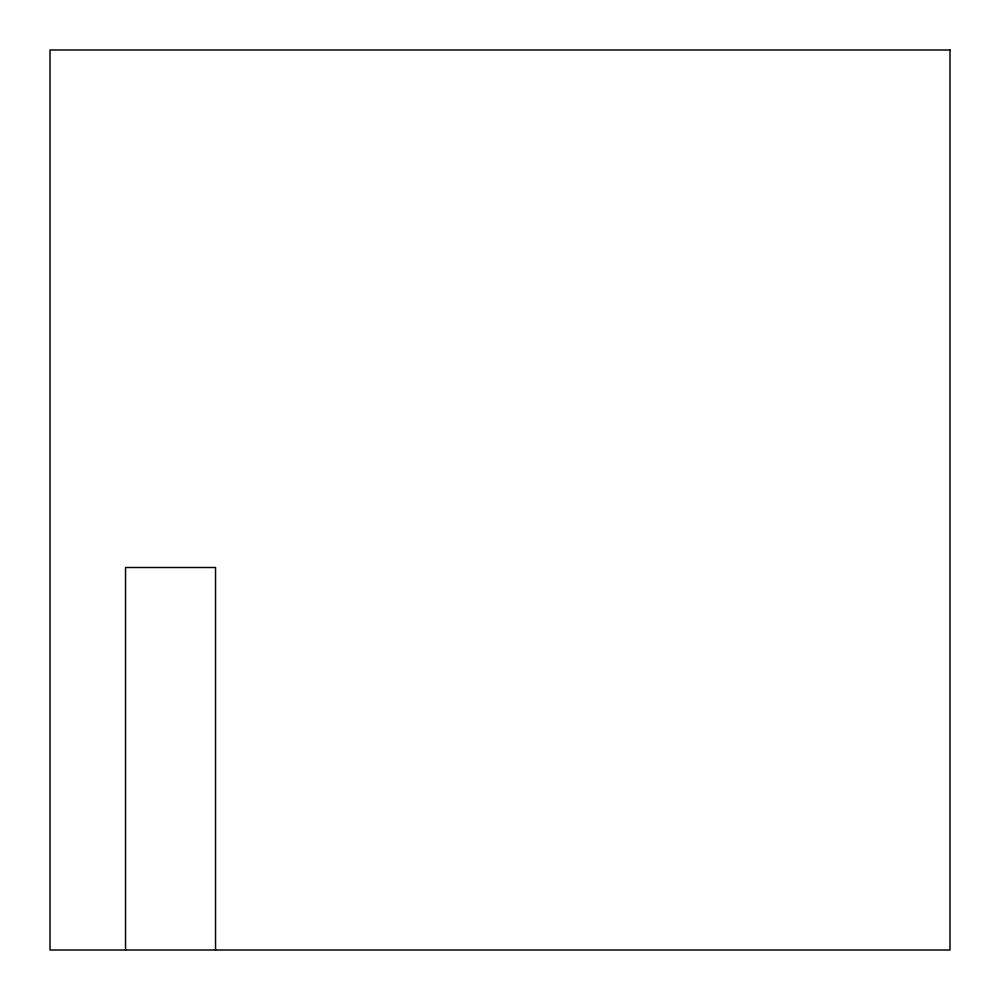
<?xml version="1.0" encoding="UTF-8"?>
<svg xmlns="http://www.w3.org/2000/svg" width="1000" height="1000" viewBox="0 0 1000 1000"><rect width="100%" height="100%" fill="white"/><g stroke="black" fill="none" stroke-linecap="round" stroke-linejoin="round"><path stroke-width="1.5" d="M215.538 950L215.538 567.5L125.538 567.5L125.538 950M950 50L50 50L50 950L950 950L950 50"/></g></svg>
